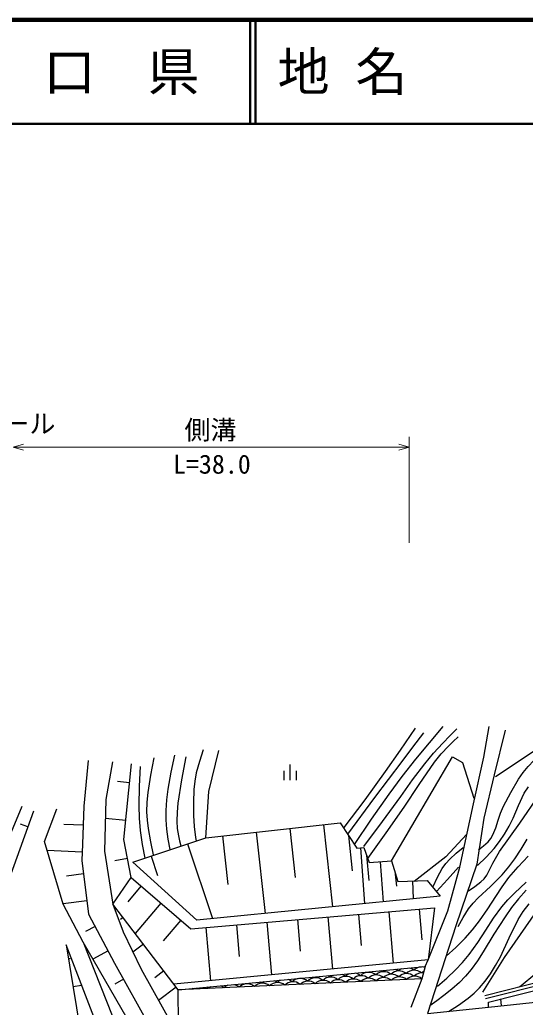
# Model space of a CAD drawing. Units: millimetres, scale not verified. Extents: x 40000 to 680000, y 20000 to 380000.
# Drawn here: x 345584 to 394200, y 285083 to 380000 of the extents above; entities that cross this region are included whole.
import ezdxf
from ezdxf.enums import TextEntityAlignment as Align

# ---------------------------------------------------------------- set-up
doc = ezdxf.new("R2010")
doc.units = ezdxf.units.MM
doc.header["$LTSCALE"] = 1000
for name, color, linetype, lineweight in [('M-BGD', 7, 'Continuous', 25), ('M-STR-HTXT', 7, 'Continuous', 13), ('M-TTL', 2, 'Continuous', 140), ('M-TTL-LINE', 7, 'Continuous', 50)]:
    doc.layers.add(name, color=color, linetype=linetype, lineweight=lineweight)
doc.layers.add('M-TTL-TXT', color=7, linetype='Continuous')
doc.styles.add('ＭＳ ゴシック', font='')
doc.styles.get('ＭＳ ゴシック').set_extended_font_data('MS Gothic')

msp = doc.modelspace()

# ---------------------------------------------------------------- linework, layer by layer
at = {"layer": 'M-BGD'}
for p, q in [((390231, 309112), (390723, 312067)), ((392271, 311715), (391216, 307423)), ((352167, 308814), (351752, 304415)), ((354520, 308670), (353863, 305067)), ((389211, 304644), (390231, 309112)), ((355585, 301214), (356333, 308466)), ((370968, 307808), (370968, 306908)), ((371568, 308404), (371568, 306904)), ((372168, 307808), (372168, 306908)), ((356146, 306653), (354972, 306775)), ((391216, 307423), (390231, 303273)), ((353863, 305067), (353750, 300081)), ((344002, 300021), (345816, 304419)), ((346905, 303921), (344728, 297890)), ((347976, 301016), (349138, 304166)), ((351752, 304415), (351628, 300762)), ((387909, 298559), (389211, 304644)), ((355772, 303027), (353821, 303229)), ((363465, 301380), (376408, 302804)), ((376408, 302804), (377993, 300387)), ((390231, 303273), (389527, 298840)), ((346360, 302413), (345644, 302671)), ((351690, 302589), (349833, 302652)), ((368319, 301914), (369177, 294107)), ((371555, 302270), (372072, 297564)), ((374790, 302626), (375657, 294746)), ((349760, 294998), (347976, 301016)), ((356288, 297543), (355585, 301214)), ((356457, 299017), (363465, 301380)), ((365083, 301558), (365596, 296896)), ((377200, 301595), (377563, 298185)), ((351586, 299974), (348232, 300150)), ((351628, 300762), (351545, 299185)), ((353750, 300081), (354543, 294982)), ((361713, 300790), (364134, 293610)), ((377993, 300387), (378691, 300441)), ((378342, 300414), (378754, 295051)), ((378691, 300441), (379174, 298991)), ((351545, 299185), (352209, 294039)), ((355937, 299379), (354726, 299147)), ((356457, 299017), (362606, 293459)), ((358209, 299608), (358841, 297731)), ((378932, 299716), (379147, 297272)), ((379174, 298991), (381349, 299152)), ((380262, 299071), (380546, 295228)), ((381349, 299152), (381940, 297165)), ((381645, 298158), (381806, 296735)), ((386748, 294337), (387909, 298559)), ((389527, 298840), (387522, 292895)), ((351711, 297899), (350087, 297689)), ((354543, 294982), (356288, 297543)), ((356288, 297543), (362030, 292623)), ((381940, 297165), (384760, 297272)), ((383350, 297218), (383415, 295511)), ((384760, 297272), (386022, 295768)), ((357245, 296723), (355966, 295230)), ((352043, 295325), (349751, 295030)), ((386022, 295768), (362606, 293459)), ((351669, 291345), (349760, 294998)), ((354543, 294982), (355522, 292318)), ((360829, 286749), (354543, 294982)), ((359159, 295083), (356677, 292187)), ((362030, 292623), (385474, 294643)), ((381079, 294264), (381506, 289308)), ((384009, 294517), (384264, 291559)), ((385474, 294643), (384862, 289628)), ((384862, 289628), (386748, 294337)), ((352209, 294039), (354699, 289307)), ((355521, 293701), (355283, 293520)), ((361073, 293443), (359374, 291460)), ((372287, 293507), (372547, 290485)), ((375218, 293759), (375649, 288749)), ((378148, 294012), (378406, 291022)), ((352832, 292856), (351913, 292373)), ((363495, 292750), (363936, 287633)), ((366426, 293002), (366689, 289948)), ((369356, 293254), (369793, 288191)), ((387522, 292895), (384814, 284488)), ((355522, 292318), (357269, 288758)), ((353730, 281535), (350058, 291089)), ((350058, 291089), (351350, 283082)), ((356401, 283169), (351669, 291345)), ((351669, 291345), (355114, 282671)), ((354077, 290490), (352611, 289719)), ((357477, 291139), (356476, 290375)), ((393660, 287059), (398759, 291296)), ((350274, 289755), (350442, 289782)), ((384862, 289628), (360411, 287297)), ((384589, 288992), (384862, 289628)), ((354699, 289307), (358133, 283184)), ((357269, 288758), (360207, 283456)), ((359433, 288578), (358563, 287913)), ((360829, 286749), (384589, 288992)), ((384589, 288992), (384249, 287812)), ((355558, 287777), (354732, 287313)), ((384249, 287812), (360829, 286749)), ((384249, 287812), (383191, 285071)), ((390307, 286206), (398108, 288192)), ((390381, 285915), (398160, 287896)), ((350704, 287086), (351545, 287221)), ((360620, 287023), (358941, 285741)), ((360855, 283498), (360829, 286749)), ((390677, 285578), (398229, 287501)), ((390664, 285095), (398194, 285888)), ((391919, 285227), (391851, 285876)), ((384814, 284488), (390664, 285095)), ((390664, 285095), (390677, 285578))]:
    msp.add_line(p, q, dxfattribs=at)
for points in [[(391340, 307255), (395157, 309779), (398019, 311194), (400297, 311995), (402852, 312487)], [(376779, 302364), (378789, 305025), (380756, 307728), (382203, 309809), (383631, 311916)], [(377136, 301716), (379720, 305237), (382351, 308720), (383399, 310081), (384457, 311447)], [(377784, 300712), (379413, 303159), (381096, 305579), (382361, 307277), (383673, 308938), (384980, 310514), (386309, 312072)], [(378676, 300534), (380480, 302924), (382238, 305352), (383356, 306938), (384527, 308493), (385382, 309505), (386282, 310479), (386950, 311167), (387626, 311849)], [(389698, 300226), (390191, 300586), (390641, 300989), (390888, 301299), (391092, 301653), (391362, 302329), (391586, 303052), (391814, 303739), (392098, 304401), (392798, 305719), (393555, 307016), (393995, 307646), (394481, 308239), (395025, 308797), (395618, 309320), (396353, 309878), (397119, 310387), (398143, 310988), (399185, 311556)], [(379056, 299395), (380835, 301833), (382566, 304308), (383990, 306502), (385460, 308654), (386119, 309440), (386825, 310188), (387279, 310641), (387737, 311090)], [(363226, 309816), (362866, 308719), (362565, 307610), (362422, 306827), (362338, 306022), (362283, 304773), (362288, 303528), (362365, 302456), (362502, 301385), (362523, 301237), (362544, 301088)], [(363465, 301380), (363766, 305817), (364723, 309774)], [(358468, 309043), (358158, 307382), (357907, 305711), (357818, 304795), (357789, 303876), (357837, 303070), (357945, 302267), (358164, 300998), (358408, 299725)], [(360469, 309301), (360117, 307679), (359826, 306048), (359701, 305027), (359637, 303999), (359637, 303109), (359699, 302213), (359841, 301228), (360029, 300240)], [(361560, 309165), (361148, 306949), (360795, 304715), (360717, 303849), (360698, 302970), (360739, 302273), (360841, 301574), (360955, 301079), (361090, 300588)], [(381349, 299152), (387217, 309167), (388174, 308593), (389259, 305179)], [(357165, 308225), (357071, 306329), (357037, 304432), (357074, 303246), (357170, 302064), (357361, 300731), (357605, 299406)], [(389617, 298708), (390430, 299502), (391202, 300340), (391731, 301007), (392216, 301716), (392655, 302477), (393042, 303268), (393548, 304477), (394107, 305654), (394514, 306284)], [(390135, 286541), (392203, 289859), (395281, 294284), (398022, 297506), (402543, 301449), (407352, 304912), (409083, 305970), (411728, 306259)], [(388750, 296269), (389364, 296675), (389937, 297126), (390239, 297434), (390500, 297787), (391079, 298942), (391713, 300067), (393671, 302781), (395580, 305531)], [(388557, 301701), (386547, 299532), (383516, 297171)], [(387747, 292854), (388227, 293712), (388755, 294533), (389193, 295083), (389679, 295596), (390848, 296682), (391974, 297813), (392615, 298568), (393208, 299359), (393818, 300282), (394383, 301246)], [(385334, 296702), (385751, 297571), (386221, 298410), (386555, 298889), (386936, 299328), (387558, 299901), (388235, 300443)], [(386581, 289989), (387515, 290832), (388405, 291718), (389123, 292535), (389796, 293392), (390602, 294540), (391363, 295729), (391966, 296657), (392617, 297548), (393529, 298590), (394495, 299603)], [(385660, 296214), (386725, 297378), (387774, 298546)], [(385768, 287125), (386652, 287869), (387504, 288666), (388175, 289394), (388802, 290163), (389630, 291318), (390406, 292502), (391157, 293633), (391958, 294731), (392537, 295417), (393162, 296064), (394273, 297120)], [(394298, 296334), (393549, 295507), (392884, 294658), (392261, 293764), (391186, 292115), (390155, 290424), (389601, 289545), (388999, 288704), (388464, 288071), (387876, 287470), (387136, 286811), (386359, 286199), (385688, 285711), (385009, 285233)], [(386825, 284664), (387794, 285289), (388724, 285961), (389284, 286439), (389804, 286963), (390348, 287605), (390844, 288284), (391352, 289085), (391813, 289925), (392640, 291745), (393517, 293532), (394011, 294294), (394562, 295033)]]:
    msp.add_lwpolyline(points, dxfattribs=at)
for centre, start, end in [((379855, 287673), 49.98837, 58.71915), ((381319, 287740), 125.16071, 135.21032), ((382064, 287488), 49.98837, 135.21032), ((381319, 287740), 49.98837, 65.62645), ((382782, 287806), 116.317, 135.21032), ((383527, 287554), 49.98837, 135.21032), ((382782, 287806), 49.98837, 74.47016), ((384246, 287873), 72.87855, 135.21032), ((384991, 287621), 118.9765, 135.21032), ((369635, 286637), 49.98837, 65.55408), ((371098, 286704), 116.4175, 135.21032), ((371098, 286704), 49.98837, 74.36966), ((372562, 286770), 97.31305, 135.21032), ((372562, 286770), 49.98837, 93.47411), ((373307, 286518), 49.98837, 135.21032), ((374026, 286837), 49.98837, 135.21032), ((373281, 287089), 49.98837, 55.63305), ((374745, 287155), 128.80559, 135.21032), ((374771, 286585), 49.98837, 135.21032), ((375490, 286903), 49.98837, 135.21032), ((374745, 287155), 49.98837, 61.98157), ((376209, 287222), 121.13799, 135.21032), ((376234, 286651), 49.98837, 135.21032), ((376953, 286970), 49.98837, 135.21032), ((376209, 287222), 49.98837, 69.64917), ((377672, 287288), 110.21032, 135.21032), ((377698, 286717), 49.98837, 135.21032), ((378417, 287036), 49.98837, 135.21032), ((377672, 287288), 49.98837, 80.57685), ((379136, 287355), 49.98837, 135.21032), ((379162, 286784), 49.98837, 135.21032), ((379881, 287103), 49.98837, 135.21032), ((380600, 287421), 49.98837, 135.21032), ((380626, 286850), 49.98837, 135.21032), ((381345, 287169), 49.98837, 135.21032), ((382089, 286917), 49.98837, 135.21032), ((382808, 287235), 49.98837, 135.21032), ((383553, 286983), 49.98837, 135.21032), ((384272, 287302), 82.60749, 135.21032), ((361597, 285986), 49.98837, 55.57684), ((363061, 286053), 128.87086, 135.21032), ((363061, 286053), 49.98837, 61.9163), ((364524, 286119), 121.22069, 135.21032), ((364524, 286119), 49.98837, 69.56647), ((365988, 286186), 110.35034, 135.21032), ((365988, 286186), 49.98837, 80.43682), ((367452, 286252), 49.98837, 135.21032), ((368916, 286319), 49.98837, 135.21032), ((368171, 286571), 49.98837, 58.65897), ((369635, 286637), 125.23309, 135.21032), ((370379, 286385), 49.98837, 135.21032), ((371843, 286452), 49.98837, 135.21032)]:
    msp.add_arc(centre, 1082, start, end, dxfattribs=at)
at = {"layer": 'M-STR-HTXT'}
for p, q in [((383030, 339909), (383030, 329715)), ((344942, 338909), (383030, 338909))]:
    msp.add_line(p, q, dxfattribs=at)
for points in [[(345942, 338622), (344942, 338909), (345942, 339194)], [(382030, 339197), (383030, 338909), (382030, 338624)]]:
    msp.add_lwpolyline(points, dxfattribs=at)
at = {"layer": 'M-TTL'}
msp.add_line((680000, 380000), (40000, 380000), dxfattribs=at)
at = {"layer": 'M-TTL-LINE'}
for p, q in [((367750, 380000), (367750, 370000)), ((368250, 380000), (368250, 370000)), ((40000, 370000), (680000, 370000))]:
    msp.add_line(p, q, dxfattribs=at)

# ---------------------------------------------------------------- texts
at = {"layer": 'M-STR-HTXT', "style": 'ＭＳ ゴシック'}
for s, p in [('ガードレール', (334015, 339709)), ('側溝', (361423, 339109)), ('L=38.0', (360320, 335818))]:
    msp.add_text(s, height=1833, dxfattribs=at).set_placement(p, align=Align.BOTTOM_LEFT)
at = {"layer": 'M-TTL-TXT', "style": 'ＭＳ ゴシック'}
msp.add_text('山\u3000口\u3000県', height=3666, dxfattribs=at).set_placement((350375, 375000), align=Align.MIDDLE_CENTER)
msp.add_text('地 名', height=3666, dxfattribs=at).set_placement((370380, 375000), align=Align.MIDDLE_LEFT)

doc.saveas('drawing.dxf')
